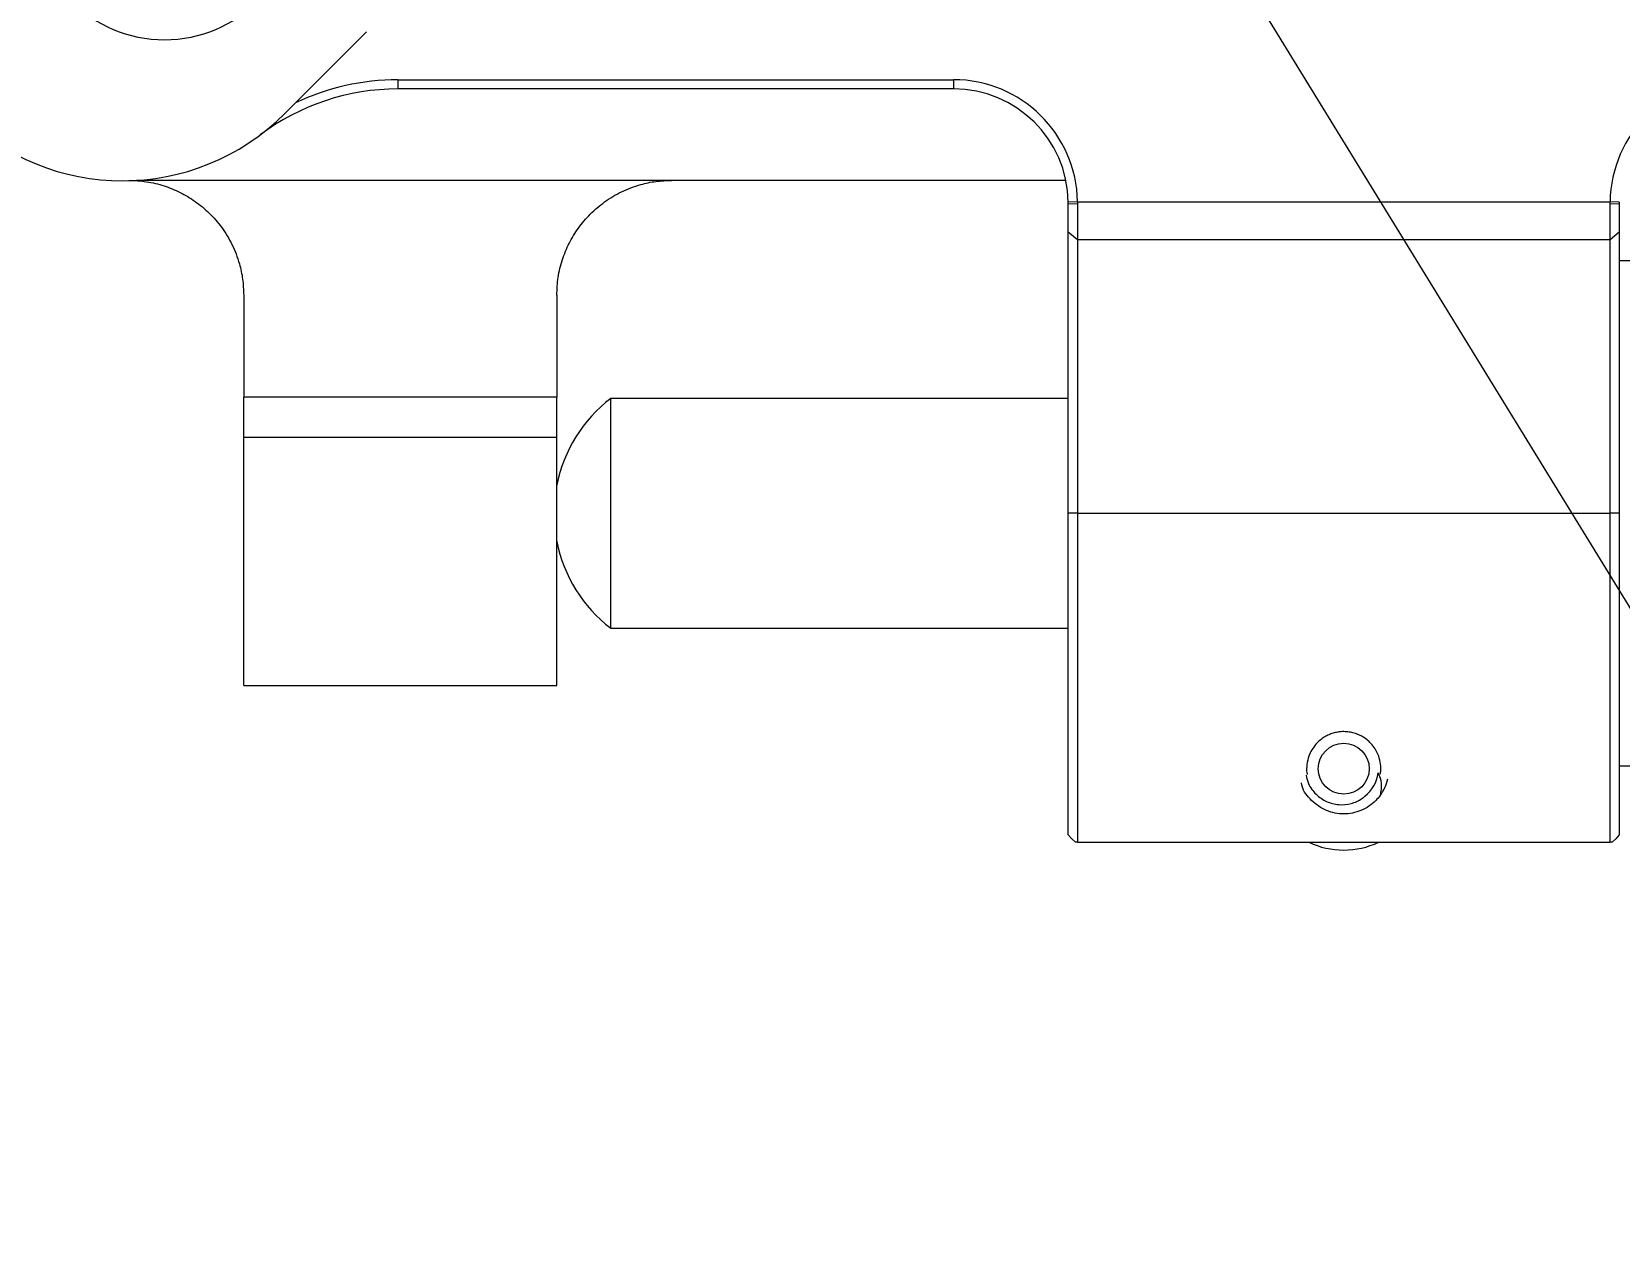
# Model space of a CAD drawing. Header units: millimetres. Extents: x 2 to 278, y 1 to 215.
# Drawn here: x 42.8 to 64.76, y 17.62 to 34.35 of the extents above; entities that cross this region are included whole.
import ezdxf

# ---------------------------------------------------------------- set-up
doc = ezdxf.new("R2010")
doc.units = ezdxf.units.MM
doc.styles.add('SLDTEXTSTYLE0', font='TXT', dxfattribs={"width": 0.75})
doc.styles.add('SLDTEXTSTYLE3', font='TXT', dxfattribs={"width": 0.6875})
doc.dimstyles.new('SLDDIMSTYLE8', dxfattribs={"dimtxt": 2.116667, "dimasz": 3.175, "dimexe": 0, "dimexo": 0.0625, "dimgap": 0.529167, "dimtad": 0, "dimtih": 1, "dimtoh": 1, "dimdec": 1, "dimlfac": 2, "dimrnd": 1e-09, "dimzin": 12, "dimdsep": 46, "dimtxsty": 'SLDTEXTSTYLE0', "dimsah": 1, "dimcen": 0, "dimadec": 0, "dimazin": 3, "dimtfac": 1, "dimtdec": 1, "dimtofl": 0, "dimtmove": 0, "dimatfit": 3, "dimfxl": 1, "dimfrac": 2, "dimtolj": 1, "dimtzin": 12, "dimarcsym": 0})

# ---------------------------------------------------------------- blocks, each defined once
blk = doc.blocks.new('_D_21')
at = {"color": 7, "linetype": 'Continuous', "lineweight": 0}
for p, q in [((57.454, 38.502), (70.232, 17.712)), ((70.232, 17.712), (74.042, 17.712))]:
    blk.add_line(p, q, dxfattribs=at)
at = {"color": 7, "linetype": 'Continuous', "lineweight": 18}
blk.add_solid([(57.454, 38.502), (58.684, 35.531), (59.549, 36.063)], dxfattribs=at)
at = {"color": 7, "linetype": 'Continuous', "lineweight": 18, "attachment_point": 1}
for s, insert, char_height, style in [('%%c', (74.042, 18.676), 2.1167, 'SLDTEXTSTYLE0'), ('2.4', (77.237, 18.676), 2.1167, 'SLDTEXTSTYLE0'), ('mm [', (81.145, 18.676), 2.1167, 'SLDTEXTSTYLE3'), ('%%c', (88.208, 18.676), 2.1167, 'SLDTEXTSTYLE0'), ('0.095in] ALIGNMENT HOLES', (91.403, 18.676), 2.11667, 'SLDTEXTSTYLE0'), ('FOR USE WITH', (74.042, 15.23), 2.11667, 'SLDTEXTSTYLE0'), ('%%c', (93.162, 15.23), 2.1167, 'SLDTEXTSTYLE0'), ('3/32in DOWEL PINS', (96.357, 15.23), 2.11667, 'SLDTEXTSTYLE0'), ('(NOT INCLUDED)', (74.042, 11.867), 2.11667, 'SLDTEXTSTYLE0'), ('4 PLACES', (74.042, 8.504), 2.1167, 'SLDTEXTSTYLE0')]:
    blk.add_mtext(s, dxfattribs=dict(at, insert=insert, char_height=char_height, style=style))

msp = doc.modelspace()

# ---------------------------------------------------------------- linework, layer by layer
at = {"color": 7, "linetype": 'Continuous', "lineweight": 18}
for p, q in [((46.302, 33.215), (47.432, 34.345)), ((47.867, 33.682), (47.867, 33.555)), ((47.867, 33.682), (55.551, 33.682)), ((55.551, 33.682), (55.551, 33.555)), ((55.551, 33.555), (47.867, 33.555)), ((51.652, 32.291), (44.252, 32.291)), ((57.105, 32.291), (51.652, 32.291)), ((57.265, 31.993), (57.138, 31.991)), ((57.138, 31.968), (57.138, 31.991)), ((57.265, 31.961), (57.138, 31.968)), ((57.138, 31.576), (57.138, 31.968)), ((57.265, 31.993), (64.631, 31.993)), ((57.265, 31.993), (57.265, 31.961)), ((57.265, 31.961), (57.265, 31.471)), ((64.631, 31.961), (64.631, 31.993)), ((64.758, 31.991), (64.631, 31.993)), ((64.758, 31.968), (64.631, 31.961)), ((64.631, 31.471), (64.631, 31.961)), ((64.758, 31.991), (64.758, 31.968)), ((64.758, 31.968), (64.758, 31.576)), ((57.265, 31.471), (57.138, 31.576)), ((57.138, 27.688), (57.138, 31.576)), ((64.631, 31.471), (57.265, 31.471)), ((57.265, 31.471), (57.265, 27.688)), ((64.758, 31.576), (64.631, 31.471)), ((64.631, 27.688), (64.631, 31.471)), ((64.758, 31.576), (64.758, 27.688)), ((72.526, 31.18), (64.758, 31.18)), ((45.733, 30.704), (45.733, 29.293)), ((50.064, 30.704), (50.064, 29.293)), ((50.064, 29.293), (45.733, 29.293)), ((45.733, 28.734), (45.733, 29.293)), ((50.064, 28.734), (50.064, 29.293)), ((57.138, 29.275), (50.81, 29.275)), ((50.81, 26.1), (50.81, 29.275)), ((45.733, 25.307), (45.733, 28.734)), ((50.064, 28.734), (45.733, 28.734)), ((50.064, 25.307), (50.064, 28.734)), ((57.265, 27.688), (57.138, 27.688)), ((57.138, 23.242), (57.138, 27.688)), ((57.265, 27.688), (64.631, 27.688)), ((57.265, 27.688), (57.265, 23.141)), ((64.758, 27.688), (64.631, 27.688)), ((64.631, 23.141), (64.631, 27.688)), ((64.758, 27.688), (64.758, 23.242)), ((50.81, 26.1), (57.138, 26.1)), ((45.733, 25.307), (50.064, 25.307)), ((64.758, 24.195), (72.526, 24.195)), ((57.138, 23.242), (57.186, 23.189)), ((57.238, 23.141), (57.186, 23.189)), ((57.265, 23.141), (57.238, 23.141)), ((57.265, 23.141), (64.631, 23.141)), ((64.658, 23.141), (64.631, 23.141)), ((64.658, 23.141), (64.711, 23.189)), ((64.758, 23.242), (64.711, 23.189))]:
    msp.add_line(p, q, dxfattribs=at)
for centre, radius in [((44.638, 36.041), 1.81), ((60.948, 24.157), 0.352)]:
    msp.add_circle(centre, radius, dxfattribs=at)
for centre, radius, start, end in [((44.057, 35.46), 3.175, 135, 315), ((47.867, 30.38), 3.302, 90, 115.4262), ((55.551, 31.968), 1.715, 0.8553, 90), ((66.346, 31.968), 1.715, 90, 179.1447), ((47.867, 30.38), 3.175, 90, 126.8699), ((55.551, 31.968), 1.587, 0.8553, 90), ((52.026, 27.688), 2, 127.4627, 168.7985), ((52.026, 27.688), 2, 191.2015, 232.5373), ((60.948, 24.157), 0.479, 307.3905, 353.0289), ((60.948, 24.157), 0.625, 323.5683, 346.9251), ((60.948, 24.157), 1.125, 244.5701, 295.4299)]:
    msp.add_arc(centre, radius, start, end, dxfattribs=at)
for points, knots in [([(44.146, 32.291), (44.227, 32.288), (44.393, 32.28), (44.632, 32.221), (44.858, 32.129), (45.069, 32.003), (45.264, 31.841), (45.437, 31.641), (45.579, 31.406), (45.672, 31.162), (45.725, 30.925), (45.73, 30.778), (45.733, 30.704)], [0, 0, 0, 0, 0.096153, 0.1953935, 0.2914749, 0.3899503, 0.4941216, 0.6009205, 0.7119653, 0.8267061, 0.9123469, 1, 1, 1, 1]), ([(50.064, 30.704), (50.068, 30.786), (50.075, 30.953), (50.136, 31.196), (50.23, 31.425), (50.36, 31.637), (50.524, 31.83), (50.689, 31.971), (50.837, 32.069), (50.959, 32.135), (51.089, 32.191), (51.247, 32.242), (51.435, 32.283), (51.579, 32.288), (51.652, 32.291)], [0, 0, 0, 0, 0.09734, 0.1977025, 0.2949942, 0.3948099, 0.4981826, 0.6041371, 0.6594696, 0.7152083, 0.7723088, 0.8299253, 0.9139599, 1, 1, 1, 1]), ([(61.451, 24.08), (61.455, 24.099), (61.465, 24.152), (61.456, 24.246), (61.429, 24.345), (61.383, 24.433), (61.331, 24.501), (61.271, 24.558), (61.209, 24.6), (61.143, 24.633), (61.076, 24.655), (61.004, 24.668), (60.932, 24.671), (60.863, 24.664), (60.8, 24.649), (60.74, 24.627), (60.678, 24.595), (60.617, 24.551), (60.555, 24.49), (60.503, 24.417), (60.459, 24.322), (60.436, 24.214), (60.431, 24.129), (60.442, 24.085), (60.444, 24.077)], [0, 0, 0, 0, 0.042449, 0.11585, 0.190978, 0.242737, 0.295688, 0.33523, 0.375769, 0.408191, 0.441494, 0.473952, 0.507571, 0.536885, 0.567039, 0.596705, 0.627053, 0.668105, 0.710341, 0.766067, 0.823362, 0.902316, 0.983484, 1, 1, 1, 1]), ([(61.451, 23.786), (61.432, 23.763), (61.361, 23.675), (61.193, 23.565), (60.949, 23.516), (60.701, 23.564), (60.5, 23.705), (60.381, 23.852), (60.365, 23.946), (60.363, 23.961)], [0, 0, 0, 0, 0.066758, 0.249976, 0.428499, 0.607023, 0.79024, 0.966201, 1, 1, 1, 1]), ([(60.427, 24.066), (60.436, 24.026), (60.458, 23.928), (60.559, 23.797), (60.706, 23.696), (60.877, 23.651), (61.05, 23.666), (61.17, 23.721), (61.226, 23.766), (61.239, 23.777)], [0, 0, 0, 0, 0.115602, 0.290951, 0.460182, 0.625908, 0.791735, 0.951966, 1, 1, 1, 1]), ([(61.423, 24.099), (61.433, 24.076), (61.462, 24.006), (61.471, 23.896), (61.456, 23.815), (61.451, 23.786)], [0, 0, 0, 0, 0.239128, 0.722303, 1, 1, 1, 1])]:
    msp.add_open_spline(points, degree=3, knots=knots, dxfattribs=at)

# ---------------------------------------------------------------- dimensions: what is measured, and where the dimension line sits
dim = msp.add_diameter_dim_2p(p1=(56.822, 39.53), p2=(57.454, 38.502), text='<>mm [%%c0.095in] ALIGNMENT HOLES\\PFOR USE WITH %%c3/32in DOWEL PINS\\P(NOT INCLUDED)\\P4 PLACES', dimstyle='SLDDIMSTYLE8', dxfattribs=at)
dim.commit()
dim.dimension.update_dxf_attribs({"geometry": '_D_21', "text_midpoint": (100.955, 17.712), "dimtype": 163})

doc.saveas('drawing.dxf')
